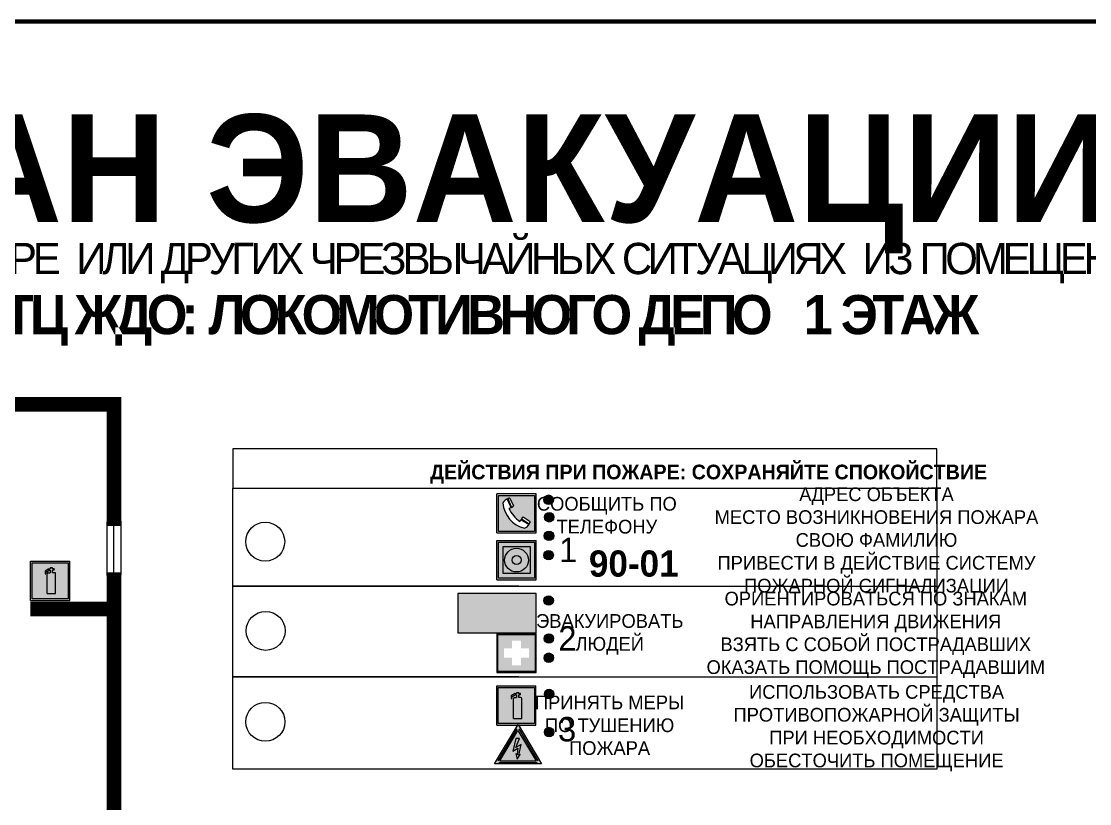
# Model space of a CAD drawing. Header units: millimetres. Extents: x 13114 to 67229, y 22859 to 38520.
# Drawn here: x 29583.2 to 29801.3, y 26090.7 to 26250.6 of the extents above; entities that cross this region are included whole.
import ezdxf

# ---------------------------------------------------------------- set-up
doc = ezdxf.new("R2010")
doc.units = ezdxf.units.MM
doc.styles.add('обычный', font='arial.ttf')

# ---------------------------------------------------------------- blocks, each defined once
blk = doc.blocks.new('A$C3E6D3DDE')
at = {"lineweight": 5}
h = blk.add_hatch(color=40, dxfattribs=at)
h.paths.add_polyline_path([(24.1, 1.45), (16.46, -11.35), (31.74, -11.35)])
h.paths.add_polyline_path([(24.09, -0.46), (30.03, -10.41), (18.14, -10.41)], flags=16)
h.paths.add_polyline_path([(24.54, -3.08), (23.41, -6.02), (25.13, -5.01), (24.33, -8.5), (24.82, -8.27), (23.79, -9.86), (23.4, -8.04), (23.8, -8.43), (24.04, -6.29), (22.39, -7.25), (23.44, -3.08)], flags=0)
h = blk.add_hatch(color=256, dxfattribs=at)
h.paths.add_polyline_path([(24.37, 0.03, 0.567511), (23.82, 0.03), (17.59, -10.4, 0.582454), (17.86, -10.88), (30.32, -10.88, 0.582149), (30.6, -10.4)])
h.paths.add_polyline_path([(24.09, -0.46), (18.14, -10.41), (30.03, -10.41)], flags=16)
h.paths.add_polyline_path([(24.54, -3.08), (23.41, -6.02), (25.13, -5.01), (24.33, -8.5), (24.82, -8.27), (23.79, -9.86), (23.4, -8.04), (23.8, -8.43), (24.04, -6.29), (22.39, -7.25), (23.44, -3.08)], flags=0)
h = blk.add_hatch(color=40, dxfattribs=at)
h.paths.add_polyline_path([(24.09, -0.46), (18.14, -10.41), (30.03, -10.41)])
h.paths.add_polyline_path([(24.82, -8.27), (23.79, -9.86), (23.4, -8.04), (23.8, -8.43), (24.04, -6.29), (22.39, -7.25), (23.44, -3.08), (24.54, -3.08), (23.41, -6.02), (25.13, -5.01), (24.33, -8.5)], flags=16)
at = {"color": 40, "lineweight": 5}
for p, q in [((16.46, -11.35), (24.1, 1.45)), ((24.1, 1.45), (31.74, -11.35))]:
    blk.add_line(p, q, dxfattribs=at)
at = {"lineweight": 5}
for p, q in [((17.59, -10.4), (23.82, 0.03)), ((24.37, 0.03), (30.6, -10.4)), ((18.14, -10.41), (24.09, -0.46)), ((23.44, -3.08), (22.39, -7.25)), ((23.41, -6.02), (24.54, -3.08)), ((24.54, -3.08), (23.44, -3.08)), ((24.09, -0.46), (30.03, -10.41)), ((22.39, -7.25), (24.04, -6.29)), ((25.13, -5.01), (23.41, -6.02)), ((24.04, -6.29), (23.8, -8.43)), ((24.33, -8.5), (25.13, -5.01)), ((18.14, -10.41), (30.03, -10.41)), ((23.8, -8.43), (23.4, -8.04)), ((23.4, -8.04), (23.79, -9.86)), ((23.79, -9.86), (24.82, -8.27)), ((24.82, -8.27), (24.33, -8.5)), ((17.86, -10.88), (30.32, -10.88))]:
    blk.add_line(p, q, dxfattribs=at)
at = {"color": 50, "lineweight": 5}
blk.add_line((31.74, -11.35), (16.46, -11.35), dxfattribs=at)
blk = doc.blocks.new('A$C456E1F9C')
at = {"lineweight": 5}
h = blk.add_hatch(color=242, dxfattribs=at)
h.paths.add_polyline_path([(0.51, -1.47), (0.51, -13.26), (12.29, -13.26), (12.29, -1.47)])
h.paths.add_polyline_path([(5.42, -4.95, -0.254479), (4.78, -5.4), (3.52, -2.53, -0.209735), (4.23, -2.4)], flags=16)
h.paths.add_polyline_path([(8.53, -8.6), (10.87, -10.17), (10.54, -10.76), (8.03, -9.13, -0.192251)], flags=16)
h.paths.add_polyline_path([(4.61, -5.49, 0.005518), (3.87, -5.72, 0.128647), (7.49, -10.01, 0.00809), (7.83, -9.33), (10.47, -10.97, -0.16736), (8.99, -12.25, -0.327862), (1.95, -3.95, -0.166952), (3.36, -2.62)], flags=16)
at = {"color": 242, "lineweight": 5}
for p, q in [((0, -13.77), (0, -0.97)), ((12.8, -0.97), (0, -0.97)), ((4.61, -5.49), (3.36, -2.62)), ((3.52, -2.53), (4.78, -5.4)), ((4.23, -2.4), (5.42, -4.95)), ((12.8, -13.77), (12.8, -0.97)), ((7.83, -9.33), (10.47, -10.97)), ((8.03, -9.13), (10.54, -10.76)), ((10.81, -10.12), (8.53, -8.6)), ((10.54, -10.76), (10.8, -10.3)), ((10.8, -10.3), (10.81, -10.12)), ((0, -13.77), (12.8, -13.77))]:
    blk.add_line(p, q, dxfattribs=at)
blk.add_lwpolyline([(0.51, -1.47), (12.29, -1.47), (12.29, -13.26), (0.51, -13.26)], close=True, dxfattribs=at)
for centre, radius, start, end in [((4.59, -5.34), 2.99, 114.2845, 152.1974), ((4.02, -3.27), 0.891, 76.3284, 123.7092), ((11.12, -3.31), 9.19, 183.9915, 256.6009), ((14.98, -39.1), 35.17, 107.1487, 108.4135), ((13.86, -0.94), 11.08, 205.5536, 234.8762), ((4.68, -4.59), 0.824, 276.9621, 334.0723), ((-13.31, 0.8), 23.44, 332.5487, 334.4027), ((8.94, -9.5), 0.989, 114.4092, 157.9388), ((7.87, -9.46), 3, 291.9291, 329.9329)]:
    blk.add_arc(centre, radius, start, end, dxfattribs=at)
blk = doc.blocks.new('A$C54414219')
at = {"true_color": 0xffffff}
h = blk.add_hatch(color=7, dxfattribs=at)
h.paths.add_polyline_path([(2.39, -9.45), (2.39, -18.3), (11.23, -18.3), (11.23, -9.45)], flags=0)
h.paths.add_polyline_path([(10.71, -13.87, -1), (2.92, -13.87, -1)], flags=0)
h.paths.add_polyline_path([(8.3, -13.87, -1), (5.33, -13.87, -1)], flags=0)
h.paths.add_polyline_path([(0.41, -7.47), (0.41, -20.27), (13.21, -20.27), (13.21, -7.47)])
h.paths.add_polyline_path([(0.92, -19.77), (12.71, -19.77), (12.71, -7.98), (0.92, -7.98)], flags=16)
h.paths.add_polyline_path([(11.23, -9.45), (11.23, -18.3), (2.39, -18.3), (2.39, -9.45)], flags=0)
at = {"lineweight": 5}
h = blk.add_hatch(color=242, dxfattribs=at)
h.paths.add_polyline_path([(12.71, -7.98), (0.92, -7.98), (0.92, -19.77), (12.71, -19.77)])
h.paths.add_polyline_path([(11.23, -18.3), (2.39, -18.3), (2.39, -9.45), (11.23, -9.45)], flags=16)
h.paths.add_polyline_path([(10.71, -13.87, -1), (2.92, -13.87, -1)], flags=0)
h.paths.add_polyline_path([(8.3, -13.87, -1), (5.33, -13.87, -1)], flags=0)
at = {"true_color": 0xffffff}
h = blk.add_hatch(color=7, dxfattribs=at)
h.paths.add_polyline_path([(2.39, -9.45), (2.39, -18.3), (11.23, -18.3), (11.23, -9.45)])
h.paths.add_polyline_path([(10.71, -13.87, -1), (2.92, -13.87, -1)], flags=16)
h.paths.add_polyline_path([(8.3, -13.87, -1), (5.33, -13.87, -1)], flags=0)
at = {"lineweight": 5}
h = blk.add_hatch(color=242, dxfattribs=at)
h.paths.add_polyline_path([(2.92, -13.87, 1), (10.71, -13.87, 1)])
h.paths.add_polyline_path([(8.3, -13.87, -1), (5.33, -13.87, -1)], flags=16)
at = {"color": 242, "lineweight": 5}
for p, q in [((0.41, -20.27), (0.41, -7.47)), ((0.41, -7.47), (13.21, -7.47)), ((0.41, -7.47), (13.21, -7.47)), ((13.21, -20.27), (13.21, -7.47)), ((0.41, -20.27), (13.21, -20.27))]:
    blk.add_line(p, q, dxfattribs=at)
for points in [[(0.92, -7.98), (12.71, -7.98), (12.71, -19.77), (0.92, -19.77)], [(2.39, -9.45), (11.23, -9.45), (11.23, -18.3), (2.39, -18.3)]]:
    blk.add_lwpolyline(points, close=True, dxfattribs=at)
for radius in [3.89, 1.49]:
    blk.add_circle((6.81, -13.87), radius, dxfattribs=at)
blk = doc.blocks.new('A$C32E8229D')
at = {"true_color": 0xffffff}
blk.add_hatch(color=7, dxfattribs=at).paths.add_polyline_path([(0, 0), (0, -8), (16, -8), (16, 0)])
h = blk.add_hatch(color=126)
h.paths.add_polyline_path([(0.2, -0.2), (15.8, -0.2), (15.8, -7.8), (0.2, -7.8)])
h.paths.add_polyline_path([(13.49, -2.05), (12.08, -2.05), (11.37, -2.63, 0.162397), (11.29, -2.84), (11.29, -3.63), (10.35, -3.63), (10.35, -4.05), (11.68, -4.05), (11.68, -3.48), (12.26, -4.28), (11.29, -5.1), (11.29, -6.78), (11.85, -6.78), (11.85, -5.44), (12.8, -4.64), (12.8, -5.94), (14.46, -5.94), (14.46, -5.39), (13.45, -5.39), (13.45, -3.97), (12.46, -2.59), (13.15, -2.59), (13.69, -3.34), (14.18, -3)], flags=16)
h.paths.add_polyline_path([(10.74, -1.82, 1), (11.8, -1.82, 1)], flags=16)
h.paths.add_polyline_path([(9.39, -3.59), (5.99, -3.59), (6.56, -3.03), (5.91, -3.03), (5.1, -3.83), (5.91, -4.64), (6.56, -4.64), (5.99, -4.09), (9.39, -4.09)], flags=16)
h.paths.add_polyline_path([(4.29, -1.08), (1.72, -1.08), (1.72, -6.6), (4.29, -6.6)], flags=16)
at = {"color": 126}
blk.add_lwpolyline([(16, -8), (0, -8), (0, 0), (16, 0)], close=True, dxfattribs=at)
blk = doc.blocks.new('A$C18900ED3')
h = blk.add_hatch(color=126)
h.paths.add_polyline_path([(-0.18, -0.18), (-7.02, -0.18), (-7.02, -7.02), (-0.18, -7.02)])
h.paths.add_polyline_path([(-5.89, -4.46), (-5.89, -2.77), (-4.46, -2.77), (-4.46, -1.31), (-2.77, -1.31), (-2.77, -2.77), (-1.33, -2.77), (-1.33, -4.46), (-2.77, -4.46), (-2.77, -5.89), (-4.46, -5.89), (-4.46, -4.46)], flags=16)
at = {"color": 126}
for p, q in [((-7.2, 0), (-7.2, -7.2)), ((0, 0), (-7.2, 0)), ((0, -7.2), (0, 0)), ((-7.02, -7.02), (-7.02, -0.18)), ((-7.02, -0.18), (-0.18, -0.18)), ((-0.18, -0.18), (-0.18, -7.02)), ((-7.2, -7.2), (0, -7.2)), ((-0.18, -7.02), (-7.02, -7.02))]:
    blk.add_line(p, q, dxfattribs=at)
blk = doc.blocks.new('A$C3AD82952')
at = {"true_color": 0xf5f5ff}
h = blk.add_hatch(color=7, dxfattribs=at)
h.dxf.hatch_style = 1
h.paths.add_polyline_path([(8.21, 8.73, 0.414214), (7.89, 9.05), (7.22, 9.05), (7.22, 9.92), (7.59, 9.92, 1), (7.57, 10.36), (7.22, 10.36), (7.22, 10.6), (6.43, 10.6), (6.43, 10.36), (6.01, 10.36), (4.74, 9.59), (4.74, 8.69), (4.98, 8.73), (4.98, 9.26), (6.12, 9.91), (6.43, 9.91), (6.43, 9.05), (5.76, 9.05, 0.414214), (5.44, 8.73), (5.44, 2.2), (8.21, 2.2)], flags=0)
h.paths.add_polyline_path([(12.8, 12.8), (0, 12.8), (0, 0), (12.8, 0)])
h.paths.add_polyline_path([(0.51, 12.29), (12.29, 12.29), (12.29, 0.51), (0.51, 0.51)], flags=16)
h.paths.add_polyline_path([(4.74, 9.59), (6.01, 10.36), (6.43, 10.36), (6.43, 10.6), (7.22, 10.6), (7.22, 10.36), (7.59, 10.36, -0.94586), (7.59, 9.92), (7.22, 9.92), (7.22, 9.05), (7.89, 9.05, -0.414214), (8.21, 8.73), (8.21, 2.2), (5.44, 2.2), (5.44, 8.73, -0.414214), (5.76, 9.05), (6.43, 9.05), (6.43, 9.91), (6.12, 9.91), (4.98, 9.26), (4.98, 8.73), (4.74, 8.69)], flags=0)
h = blk.add_hatch(color=242)
h.dxf.hatch_style = 1
h.paths.add_polyline_path([(12.29, 12.29), (0.51, 12.29), (0.51, 0.51), (12.29, 0.51)])
h.paths.add_polyline_path([(4.74, 8.69), (4.74, 9.59), (6.01, 10.36), (6.43, 10.36), (6.43, 10.6), (7.22, 10.6), (7.22, 10.36), (7.59, 10.36, -0.94586), (7.59, 9.92), (7.22, 9.92), (7.22, 9.05), (7.89, 9.05, -0.414214), (8.21, 8.73), (8.21, 2.2), (5.44, 2.2), (5.44, 8.73, -0.414214), (5.76, 9.05), (6.43, 9.05), (6.43, 9.91), (6.12, 9.91), (4.98, 9.26), (4.98, 8.73)], flags=16)
h = blk.add_hatch(color=7, dxfattribs=at)
h.dxf.hatch_style = 1
h.paths.add_polyline_path([(8.21, 8.73, 0.414214), (7.89, 9.05), (7.22, 9.05), (7.22, 9.92), (7.59, 9.92, 1), (7.57, 10.36), (7.22, 10.36), (7.22, 10.6), (6.43, 10.6), (6.43, 10.36), (6.01, 10.36), (4.74, 9.59), (4.74, 8.69), (4.98, 8.73), (4.98, 9.26), (6.12, 9.91), (6.43, 9.91), (6.43, 9.05), (5.76, 9.05, 0.414214), (5.44, 8.73), (5.44, 2.2), (8.21, 2.2)])
at = {"color": 242, "lineweight": 5}
for p, q in [((0, 0), (0, 12.8)), ((0, 12.8), (12.8, 12.8)), ((7.22, 10.6), (6.43, 10.6)), ((6.43, 10.6), (6.43, 10.36)), ((7.22, 10.36), (7.22, 10.6)), ((12.8, 0), (12.8, 12.8)), ((6.01, 10.36), (4.74, 9.59)), ((4.74, 9.59), (4.74, 8.69)), ((4.74, 8.69), (4.98, 8.73)), ((4.98, 9.26), (6.12, 9.91)), ((4.98, 8.73), (4.98, 9.26)), ((5.44, 2.2), (5.44, 8.73)), ((5.76, 9.05), (6.43, 9.05)), ((6.01, 10.36), (6.43, 10.36)), ((6.12, 9.91), (6.43, 9.91)), ((6.43, 9.91), (6.43, 9.05)), ((7.59, 10.36), (7.22, 10.36)), ((7.22, 9.05), (7.22, 9.92)), ((7.59, 9.92), (7.22, 9.92)), ((7.89, 9.05), (7.22, 9.05)), ((8.21, 2.2), (8.21, 8.73)), ((0, 0), (12.8, 0)), ((5.44, 2.2), (8.21, 2.2))]:
    blk.add_line(p, q, dxfattribs=at)
blk.add_lwpolyline([(0.51, 12.29), (12.29, 12.29), (12.29, 0.51), (0.51, 0.51)], close=True, dxfattribs=at)
for centre, radius, start, end in [((5.76, 8.73), 0.32, 90, 180), ((7.58, 10.14), 0.223, 273.1875, 86.8125), ((7.89, 8.73), 0.32, 0, 90)]:
    blk.add_arc(centre, radius, start, end, dxfattribs=at)

msp = doc.modelspace()

# ---------------------------------------------------------------- hatches: boundary and pattern name
at = {"lineweight": 0}
h = msp.add_hatch(color=256, dxfattribs=at)
h.dxf.hatch_style = 1
h.paths.add_polyline_path([(29691.82, 26152.82, 1), (29689.89, 26152.82, 1)])
h = msp.add_hatch(color=256, dxfattribs=at)
h.dxf.hatch_style = 1
h.paths.add_polyline_path([(29691.92, 26149.23, 1), (29689.99, 26149.23, 1)])
h = msp.add_hatch(color=256, dxfattribs=at)
h.dxf.hatch_style = 1
h.paths.add_polyline_path([(29691.88, 26145.42, 1), (29689.95, 26145.42, 1)])
h = msp.add_hatch(color=256, dxfattribs=at)
h.dxf.hatch_style = 1
h.paths.add_polyline_path([(29691.8, 26141.49, 1), (29689.87, 26141.49, 1)])
h = msp.add_hatch(color=256, dxfattribs=at)
h.dxf.hatch_style = 1
h.paths.add_polyline_path([(29691.81, 26132.23, 1), (29689.88, 26132.23, 1)])
h = msp.add_hatch(color=256, dxfattribs=at)
h.dxf.hatch_style = 1
h.paths.add_polyline_path([(29691.85, 26124.45, 1), (29689.92, 26124.45, 1)])
h = msp.add_hatch(color=256, dxfattribs=at)
h.dxf.hatch_style = 1
h.paths.add_polyline_path([(29691.85, 26120.54, 1), (29689.91, 26120.54, 1)])
h = msp.add_hatch(color=256, dxfattribs=at)
h.dxf.hatch_style = 1
h.paths.add_polyline_path([(29691.91, 26113.12, 1), (29689.97, 26113.12, 1)])
h = msp.add_hatch(color=256, dxfattribs=at)
h.dxf.hatch_style = 1
h.paths.add_polyline_path([(29691.91, 26105.35, 1), (29689.98, 26105.35, 1)])

# ---------------------------------------------------------------- linework, layer by layer
at = {"color": 6, "lineweight": 100}
msp.add_lwpolyline([(29371.38, 25855.56), (29971.38, 25855.56), (29971.38, 26250.56), (29371.38, 26250.56)], close=True, dxfattribs=at)
at = {"lineweight": 100, "const_width": 3}
for points in [[(29571.91, 26172.32), (29602.08, 26172.32), (29602.08, 26147.42)], [(29602.08, 26138), (29602.08, 26070.81), (29616.76, 26070.81)], [(29602.08, 26130.46), (29584.97, 26130.46)]]:
    msp.add_lwpolyline(points, dxfattribs=at)
for points in [[(29626.34, 26155.17), (29770.11, 26155.17), (29770.11, 26163.22), (29626.34, 26163.22)], [(29626.34, 26155.17), (29770.11, 26155.17), (29770.11, 26097.77), (29626.34, 26097.77)]]:
    msp.add_lwpolyline(points, close=True)
at = {"lineweight": 0}
for points in [[(29600.68, 26137.34), (29600.68, 26148.33)], [(29602.08, 26138), (29602.08, 26148.99)], [(29603.54, 26137.47), (29603.54, 26148.46)]]:
    msp.add_lwpolyline(points, dxfattribs=at)
for points in [[(29684.76, 26135.18), (29626.34, 26135.18), (29770.11, 26135.18)], [(29684.76, 26116.6), (29626.34, 26116.6), (29770.11, 26116.6)]]:
    msp.add_lwpolyline(points)
for centre, radius in [((29690.85, 26152.82), 0.966), ((29690.96, 26149.23), 0.966), ((29632.97, 26144.25), 3.98), ((29690.92, 26145.42), 0.966), ((29690.84, 26141.49), 0.966), ((29690.85, 26132.23), 0.966), ((29633.06, 26126.02), 3.98), ((29690.89, 26124.45), 0.966), ((29690.88, 26120.54), 0.966), ((29690.94, 26113.12), 0.966), ((29633, 26107.44), 3.98), ((29690.94, 26105.35), 0.966)]:
    msp.add_circle(centre, radius)

# ---------------------------------------------------------------- block references
for name, p, xscale, yscale, zscale in [('A$C456E1F9C', (29680.3, 26154.63), 0.625, 0.625, 0.625), ('A$C54414219', (29680.04, 26149.15), 0.625, 0.625, 0.625), ('A$C3AD82952', (29585.04, 26132.25), 0.625, 0.625, 0.625), ('A$C18900ED3', (29688.3, 26125.5), 1.111111111007631, 1.111111111007631, 1.111111111007631), ('A$C3AD82952', (29680.25, 26106.77), 0.625, 0.625, 0.625), ('A$C3E6D3DDE', (29669.53, 26105.96), 0.625, 0.625, 0.625)]:
    msp.add_blockref(name, p, dxfattribs=dict(xscale=xscale, yscale=yscale, zscale=zscale))
at = {"xscale": -1}
msp.add_blockref('A$C32E8229D', (29688.3, 26133.65), dxfattribs=at)

# ---------------------------------------------------------------- texts
at = {"lineweight": 0, "style": 'обычный'}
for s, insert, char_height, width, attachment_point in [('{\\fProxima Nova Rg|b1|i0|c204|p2;ПЛАН ЭВАКУАЦИИ}', (29528.47, 26231.53), 22, 493.8901, 1), ('{\\fProxima Nova Rg|b1|i0|c204|p2;ДЕЙСТВИЯ ПРИ ПОЖАРЕ: СОХРАНЯЙТЕ СПОКОЙСТВИЕ\\H1.6644x; }', (29723.51, 26158.05), 3, 175.1736, 5), ('\\pi-8.4,l8.4,t8.4;{\\fProxima Nova Rg|b0|i0|c204|p2;АДРЕС ОБЪЕКТА\\PМЕСТО ВОЗНИКНОВЕНИЯ ПОЖАРА \\PСВОЮ ФАМИЛИЮ\\PПРИВЕСТИ В ДЕЙСТВИЕ СИСТЕМУ \\PПОЖАРНОЙ СИГНАЛИЗАЦИИ}', (29757.8, 26144.19), 2.8, 126.6484, 5), ('{\\fProxima Nova Rg|b0|i0|c204|p2;СООБЩИТЬ ПО \\PТЕЛЕФОНУ}', (29702.73, 26149.63), 2.8, 126.6484, 5), ('{\\fProxima Nova Rg|b0|i0|c204|p2;1\\H1.1667x; }', (29694.83, 26142.56), 5, 126.6484, 5), ('{\\fProxima Nova Rg|b1|i0|c204|p2;\\H1.0714x;90-01\\fProxima Nova Rg|b0|i0|c204|p2;\\H0.93331x; \\H1.3449x; }', (29708.23, 26139.74), 5, 126.6484, 5), ('\\pi-8.4,l8.4,t8.4;{\\fProxima Nova Rg|b0|i0|c204|p2;ОРИЕНТИРОВАТЬСЯ ПО ЗНАКАМ \\PНАПРАВЛЕНИЯ ДВИЖЕНИЯ\\PВЗЯТЬ С СОБОЙ ПОСТРАДАВШИХ\\PОКАЗАТЬ ПОМОЩЬ ПОСТРАДАВШИМ}', (29757.66, 26125.21), 2.8, 126.6484, 5), ('{\\fProxima Nova Rg|b0|i0|c204|p2;ЭВАКУИРОВАТЬ \\PЛЮДЕЙ}', (29703.33, 26125.3), 2.8, 126.6484, 5), ('{\\fProxima Nova Rg|b0|i0|c204|p2;2\\H1.1967x; }', (29694.68, 26124.48), 5, 126.6484, 5), ('\\pi-8.4,l8.4,t8.4;{\\fProxima Nova Rg|b0|i0|c204|p2;ИСПОЛЬЗОВАТЬ СРЕДСТВА \\PПРОТИВОПОЖАРНОЙ ЗАЩИТЫ \\PПРИ НЕОБХОДИМОСТИ \\PОБЕСТОЧИТЬ ПОМЕЩЕНИЕ}', (29757.82, 26106.14), 2.8, 126.6484, 5), ('{\\fProxima Nova Rg|b0|i0|c204|p2;ПРИНЯТЬ МЕРЫ \\PПО ТУШЕНИЮ \\PПОЖАРА}', (29703.29, 26106.72), 2.8, 126.6484, 5), ('{\\fProxima Nova Rg|b0|i0|c204|p2;3\\H1.1967x; }', (29694.62, 26105.9), 5, 126.6484, 5)]:
    msp.add_mtext(s, dxfattribs=dict(at, insert=insert, char_height=char_height, width=width, attachment_point=attachment_point))
at = {"color": 0, "lineweight": 0, "insert": (29678.33, 26205.48), "char_height": 8, "width": 449.2158, "attachment_point": 5, "style": 'обычный'}
msp.add_mtext('{\\fArial Black|b1|i0|c204|p34;\\H2x;\\T0.85;  \\fArial Narrow|b0|i0|c204|p34;\\H0.8x;\\W0.9;\\P\\fProxima Nova Rg|b0|i0|c204|p2;\\H0.5x;\\W1;\\C256;ПРИ ПОЖАРЕ  ИЛИ ДРУГИХ ЧРЕЗВЫЧАЙНЫХ СИТУАЦИЯХ  ИЗ ПОМЕЩЕНИЙ \\fProxima Nova Rg|b1|i0|c204|p2;\\H1.25x;\\PТЦ ЖДО: ЛОКОМОТИВНОГО ДЕПО   1 ЭТАЖ}', dxfattribs=at)

doc.saveas('drawing.dxf')
